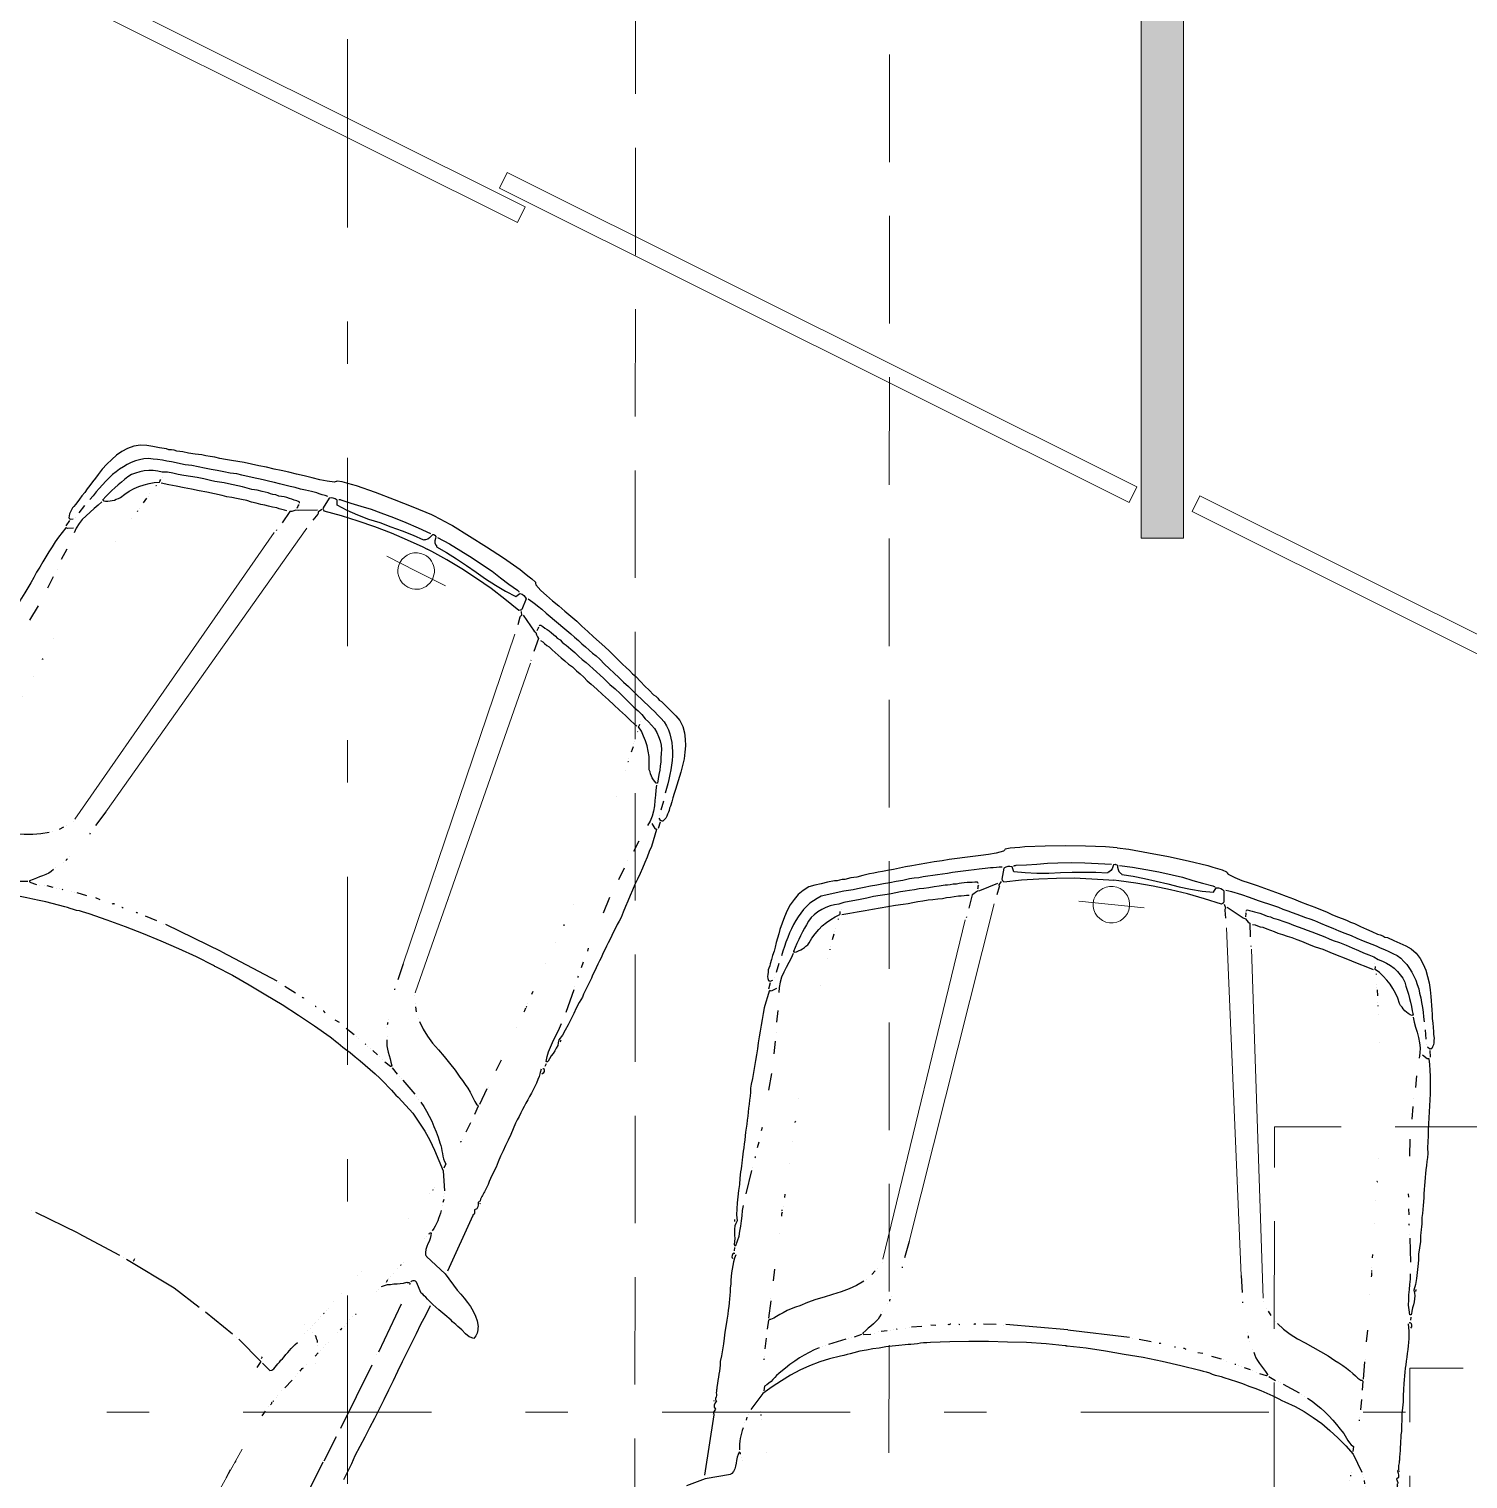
# Model space of a CAD drawing. Header units: metres. Extents: x -45 to 1930, y -347 to 488.
# Drawn here: x -19.205 to -15.806, y -29.764 to -26.34 of the extents above; entities that cross this region are included whole.
import ezdxf

# ---------------------------------------------------------------- set-up
doc = ezdxf.new("R2010")
doc.units = ezdxf.units.M
doc.linetypes.add('ČERCHOVANÁ', pattern=[25.4, 12.7, -6.35, 0, -6.35])
doc.linetypes.add('ČÁRKOVANÁ', pattern=[19.05, 12.7, -6.35])
for name, color, linetype in [('OSA', 7, 'ČERCHOVANÁ'), ('SRAFY', 3, 'Continuous'), ('zariz.predmety', 203, 'Continuous'), ('ZDIVO', 1, 'Continuous')]:
    doc.layers.add(name, color=color, linetype=linetype)

# ---------------------------------------------------------------- blocks, each defined once
blk = doc.blocks.new('BMW3-PUD')
at = {"lineweight": 0}
for p, q in [((1.0314, 0.4512), (0.2143, 0.3401)), ((0.9833, 0.3943), (0.17, 0.2757)), ((0.1432, 0.0776), (0.1432, 0)), ((0.1432, -0.0776), (0.1432, 0)), ((0.9833, -0.3943), (0.17, -0.2757)), ((1.0314, -0.4512), (0.2143, -0.3401))]:
    blk.add_line(p, q, dxfattribs=at)
for points in [[(1.5236, 0.7387), (1.5228, 0.7394), (1.5213, 0.7394), (1.5198, 0.7409), (1.519, 0.7424), (1.525, 0.7447), (1.5318, 0.7463), (1.5393, 0.7471), (1.546, 0.7472), (1.5528, 0.748), (1.5595, 0.7489), (1.5663, 0.7512), (1.5715, 0.7543), (1.5722, 0.7558), (1.573, 0.7573), (1.5737, 0.758), (1.5737, 0.758), (1.5902, 0.8161), (1.6115, 0.8584), (1.6159, 0.8704), (1.621, 0.8818), (1.6261, 0.8938), (1.632, 0.9044), (1.6386, 0.915), (1.6468, 0.9249), (1.6549, 0.934), (1.6653, 0.9416), (1.6691, 0.9432), (1.6728, 0.9447), (1.6765, 0.9462), (1.6803, 0.9471), (1.684, 0.9471), (1.6878, 0.9471), (1.6916, 0.9464), (1.6953, 0.9457), (1.697, 0.9345), (1.6948, 0.9232), (1.6905, 0.9111), (1.6876, 0.8991), (1.6855, 0.893), (1.684, 0.8878), (1.6833, 0.8825), (1.6811, 0.878), (1.6768, 0.8592), (1.6725, 0.8411), (1.6675, 0.823), (1.6625, 0.8057), (1.6603, 0.8004), (1.6588, 0.7951), (1.6574, 0.7906), (1.6567, 0.7861), (1.6382, 0.7648), (1.6375, 0.7618), (1.6382, 0.7588), (1.6398, 0.7558), (1.6413, 0.7536), (1.6413, 0.7536), (1.6428, 0.7529), (1.6436, 0.7521), (1.6436, 0.7521)], [(2.1315, 0.824), (2.121, 0.8239), (2.1105, 0.8238), (2.1, 0.8237), (2.0895, 0.8235), (2.079, 0.8226), (2.0685, 0.8218), (2.0437, 0.8222), (2.0189, 0.8227), (1.9942, 0.8224), (1.9694, 0.8228), (1.9446, 0.8225), (1.9198, 0.8222), (1.8951, 0.822), (1.8703, 0.8217), (1.8455, 0.8206), (1.8207, 0.8203), (1.796, 0.82), (1.7712, 0.8197), (1.7464, 0.8194), (1.7224, 0.8192), (1.6976, 0.8196), (1.6728, 0.8193)], [(0.0086, 0), (0.0085, 0.0275), (0.0125, 0.0749), (0.0164, 0.1222), (0.0218, 0.1696), (0.028, 0.217), (0.0309, 0.229), (0.033, 0.2403), (0.0351, 0.2516), (0.0388, 0.2629), (0.0402, 0.2637), (0.041, 0.2644), (0.0425, 0.266), (0.0439, 0.2667), (0.0498, 0.2833), (0.0548, 0.3006), (0.0591, 0.3187), (0.0634, 0.3376), (0.0677, 0.3556), (0.072, 0.3737), (0.0763, 0.3918), (0.0813, 0.4083), (0.0856, 0.4264), (0.0907, 0.4437), (0.0957, 0.4611), (0.1, 0.4784), (0.1043, 0.4927), (0.1087, 0.507), (0.113, 0.5206), (0.1173, 0.5342), (0.1202, 0.5455), (0.1231, 0.556), (0.1268, 0.5658), (0.1289, 0.5756), (0.1347, 0.5907), (0.1398, 0.605), (0.1434, 0.6186), (0.1485, 0.6322), (0.1491, 0.6389), (0.1513, 0.645), (0.1535, 0.6503), (0.1542, 0.6563), (0.1593, 0.6721), (0.1643, 0.6872), (0.1687, 0.7015), (0.1745, 0.7151), (0.1841, 0.728), (0.1953, 0.7386), (0.2079, 0.747), (0.2214, 0.7547), (0.2355, 0.7601), (0.2505, 0.7655), (0.2662, 0.7695), (0.282, 0.7727), (0.2924, 0.7743), (0.3029, 0.7767), (0.3134, 0.7783), (0.3239, 0.7799), (0.3337, 0.7815), (0.3442, 0.7839), (0.3539, 0.7855), (0.3644, 0.7872), (0.3696, 0.788), (0.3749, 0.7895), (0.3794, 0.7904), (0.3846, 0.7904), (0.3899, 0.7905), (0.3951, 0.7905), (0.3997, 0.7891), (0.4042, 0.7876), (0.4049, 0.7869), (0.4049, 0.7861), (0.405, 0.7846), (0.4057, 0.7832), (0.402, 0.7771)], [(0.421, 0.7668), (0.4283, 0.7789), (0.4283, 0.7804), (0.4283, 0.7812), (0.4283, 0.7827), (0.429, 0.7834), (0.4425, 0.7859), (0.456, 0.7883), (0.4695, 0.7907), (0.483, 0.7916), (0.4972, 0.7933), (0.5107, 0.7942), (0.525, 0.7951), (0.5392, 0.796), (0.5535, 0.7969), (0.5678, 0.7971), (0.582, 0.798), (0.5955, 0.7989), (0.6098, 0.7998), (0.624, 0.8008), (0.6383, 0.8017), (0.6518, 0.8034), (0.6615, 0.8035), (0.6706, 0.8028), (0.6803, 0.803), (0.6901, 0.8031), (0.6991, 0.8032), (0.7089, 0.8033), (0.7186, 0.8034), (0.7276, 0.8035), (0.7374, 0.8036), (0.7471, 0.8038), (0.7562, 0.8046), (0.7659, 0.8047), (0.7749, 0.8048), (0.7847, 0.8049), (0.7937, 0.8051), (0.8035, 0.8052), (0.811, 0.806), (0.8185, 0.8061), (0.8252, 0.8062), (0.832, 0.8063), (0.8395, 0.8063), (0.8462, 0.8064), (0.853, 0.8065), (0.8605, 0.8074), (0.8755, 0.8068), (0.8905, 0.8062), (0.9048, 0.8071), (0.9198, 0.8073), (0.9341, 0.8075), (0.9484, 0.8069), (0.9626, 0.8063), (0.9762, 0.8035), (0.9829, 0.8058), (0.9889, 0.8074), (0.9964, 0.8075), (1.0032, 0.8068), (1.0107, 0.8061), (1.0182, 0.8047), (1.0257, 0.8041), (1.0325, 0.8042), (1.034, 0.8034), (1.0347, 0.8034), (1.0348, 0.8019), (1.0348, 0.8004), (1.0236, 0.7973), (1.0123, 0.7949), (1.0003, 0.794), (0.9883, 0.7931), (0.9756, 0.793), (0.9635, 0.7928), (0.9508, 0.7927), (0.9388, 0.7918)], [(0.8548, 0.7818), (0.911, 0.7892)], [(0.9784, 0.8088), (0.9776, 0.8088), (0.9761, 0.8087), (0.9754, 0.8087), (0.9739, 0.8087)], [(1.04, 0.8027), (1.0475, 0.8028)], [(1.0535, 0.8007), (1.0535, 0.8007), (1.0535, 0.8022), (1.0528, 0.8029), (1.0528, 0.8029), (1.055, 0.8052), (1.0587, 0.8067), (1.0625, 0.8068), (1.0663, 0.8046)], [(1.0566, 0.7984), (1.0648, 0.8), (1.0738, 0.8016), (1.0821, 0.8025), (1.0911, 0.8033), (1.1001, 0.8035), (1.1083, 0.8036), (1.1173, 0.8037), (1.1264, 0.803), (1.1354, 0.8031), (1.1444, 0.8025), (1.1534, 0.8026), (1.1617, 0.8019), (1.1707, 0.802), (1.1797, 0.8022), (1.1887, 0.8023), (1.1977, 0.8024), (1.212, 0.8033), (1.227, 0.8042), (1.2412, 0.8051), (1.2555, 0.8053), (1.269, 0.8055), (1.2833, 0.8064), (1.2975, 0.8073), (1.311, 0.809), (1.3193, 0.8083), (1.3268, 0.8084), (1.3335, 0.8085), (1.341, 0.8093), (1.3485, 0.8094), (1.356, 0.8103), (1.3636, 0.8104), (1.3718, 0.8104), (1.3756, 0.8105), (1.3786, 0.8105), (1.3816, 0.8106), (1.3853, 0.8106), (1.3883, 0.8099), (1.3914, 0.8099), (1.3951, 0.81), (1.3988, 0.8108), (1.4004, 0.8108), (1.4018, 0.8108), (1.4026, 0.8101), (1.4041, 0.8086), (1.4094, 0.8109), (1.4146, 0.8125), (1.4198, 0.8125), (1.4244, 0.8088), (1.4319, 0.8127), (1.4334, 0.8127), (1.4349, 0.812), (1.4356, 0.8112), (1.4379, 0.8112), (1.582, 0.8182)], [(1.4055, 0.8139), (1.4055, 0.8139), (1.4048, 0.8139), (1.4041, 0.8138), (1.4041, 0.8138)], [(1.4378, 0.8143), (1.4378, 0.8143)], [(1.9431, 0.8203), (1.9431, 0.8203)], [(0.0815, 0.2657), (0.0822, 0.2724), (0.0836, 0.2792), (0.085, 0.2868), (0.0857, 0.2928), (0.0885, 0.3056), (0.0921, 0.3191), (0.095, 0.3312), (0.0978, 0.344), (0.1007, 0.356), (0.1036, 0.3688), (0.1064, 0.3809), (0.1093, 0.3929), (0.1122, 0.4042), (0.115, 0.4162), (0.1179, 0.4268), (0.1208, 0.4381), (0.1236, 0.4487), (0.1265, 0.4592), (0.1286, 0.4697), (0.1315, 0.481), (0.1366, 0.4961), (0.1409, 0.5112), (0.1452, 0.5262), (0.1496, 0.5406), (0.1539, 0.5556), (0.1582, 0.5707), (0.1625, 0.585), (0.1676, 0.6001), (0.1705, 0.6106), (0.1734, 0.6212), (0.1763, 0.6317), (0.1799, 0.6423), (0.1828, 0.6528), (0.1864, 0.6634), (0.19, 0.6732), (0.1937, 0.6838), (0.1996, 0.6929), (0.2062, 0.7012), (0.2129, 0.7088), (0.2211, 0.7156), (0.2293, 0.7225), (0.2382, 0.7279), (0.2471, 0.7332), (0.2569, 0.7378), (0.2666, 0.7424), (0.277, 0.7456), (0.2875, 0.7495), (0.2987, 0.7526), (0.31, 0.7557), (0.3204, 0.7581), (0.3317, 0.7605), (0.3429, 0.7629)], [(0.335, 0.7358), (0.3462, 0.7396), (0.3574, 0.7443), (0.3693, 0.7489), (0.3813, 0.7536), (0.3933, 0.7575), (0.4053, 0.7599), (0.418, 0.7608), (0.43, 0.7602)], [(0.3616, 0.7676), (0.3833, 0.7716)], [(0.3961, 0.774), (0.3961, 0.774)], [(0.4095, 0.7832), (0.4245, 0.7856)], [(0.4721, 0.7584), (0.4999, 0.7588)], [(0.5255, 0.7568), (0.5255, 0.7568)], [(0.545, 0.757), (0.575, 0.7574)], [(0.6223, 0.7579), (0.6621, 0.7607)], [(0.7513, 0.767), (0.7588, 0.7686)], [(0.7866, 0.7712), (0.8001, 0.7736)], [(0.8211, 0.7761), (0.8211, 0.7761), (0.8226, 0.7761), (0.8233, 0.7761), (0.8241, 0.7769)], [(0.8473, 0.7794), (0.8473, 0.7794)], [(1.6856, 0.6955), (1.6802, 0.7007), (1.6749, 0.7059), (1.6711, 0.7127), (1.6665, 0.7186), (1.6627, 0.7253), (1.6588, 0.7313), (1.6543, 0.738), (1.6489, 0.7439), (1.6489, 0.7454), (1.6482, 0.7469), (1.6474, 0.7484), (1.6474, 0.7492), (1.6474, 0.7507), (1.6481, 0.7514), (1.6496, 0.7529), (1.6503, 0.7537)], [(1.7014, 0.7558), (1.8267, 0.7596)], [(1.8327, 0.7574), (1.8327, 0.7574)], [(1.8612, 0.76), (2.0279, 0.762)], [(2.1135, 0.7622), (2.0489, 0.7622)], [(2.1173, 0.7608), (2.1961, 0.7617)], [(0.126, 0.318), (0.126, 0.318), (0.1244, 0.3188), (0.1237, 0.3195), (0.1229, 0.3202), (0.1236, 0.3262), (0.125, 0.3323), (0.1257, 0.3383), (0.1264, 0.3443), (0.1278, 0.3511), (0.1292, 0.3571), (0.1307, 0.3631), (0.1329, 0.3691), (0.1335, 0.3767), (0.1357, 0.3835), (0.1371, 0.3895), (0.1378, 0.3955), (0.1414, 0.4091), (0.1442, 0.4211), (0.1478, 0.4332), (0.1507, 0.4445), (0.1528, 0.4558), (0.1557, 0.4663), (0.1586, 0.4776), (0.1615, 0.4881), (0.1643, 0.4987), (0.1672, 0.5092), (0.1708, 0.5198), (0.1737, 0.5296), (0.1773, 0.5454), (0.1816, 0.5612), (0.1867, 0.5763), (0.1918, 0.5914), (0.1954, 0.6042), (0.199, 0.617), (0.2026, 0.6291), (0.2077, 0.6404), (0.2106, 0.6509), (0.2142, 0.6607), (0.2186, 0.6705), (0.2245, 0.6796), (0.2311, 0.688), (0.2386, 0.6956), (0.246, 0.7024), (0.255, 0.7078), (0.2639, 0.7116), (0.2729, 0.7155), (0.2818, 0.7194), (0.2916, 0.7232), (0.3005, 0.7263), (0.3103, 0.7295), (0.32, 0.7326), (0.3297, 0.7357), (0.3305, 0.7357), (0.3305, 0.7342), (0.3305, 0.7335), (0.3312, 0.7327), (0.3298, 0.7282), (0.3276, 0.7237), (0.3247, 0.7191), (0.3217, 0.7153), (0.318, 0.7108), (0.3143, 0.7077), (0.3106, 0.7039), (0.3061, 0.7009), (0.2942, 0.6955), (0.283, 0.6893), (0.2725, 0.6817), (0.2629, 0.6741), (0.254, 0.665), (0.2458, 0.6558), (0.2384, 0.646), (0.2318, 0.6354), (0.2303, 0.6354), (0.2288, 0.6354), (0.2273, 0.6354), (0.225, 0.6353)], [(1.1907, 0), (1.1907, 0.0026), (1.1909, 0.0476), (1.1927, 0.0935), (1.1959, 0.1386), (1.1991, 0.1836), (1.2038, 0.2295), (1.2093, 0.2746), (1.2155, 0.3197), (1.2169, 0.328), (1.2183, 0.3356), (1.2197, 0.3431), (1.2219, 0.3499), (1.2233, 0.3574), (1.2247, 0.3649), (1.2254, 0.3717), (1.2268, 0.3785), (1.2304, 0.3935), (1.2332, 0.4086), (1.2368, 0.4236), (1.2411, 0.4387), (1.2447, 0.4538), (1.249, 0.4681), (1.2533, 0.4831), (1.2584, 0.4975), (1.2613, 0.5058), (1.2642, 0.5126), (1.2671, 0.5201), (1.2693, 0.5276), (1.278, 0.5525), (1.2875, 0.5752), (1.2993, 0.5978), (1.3118, 0.6198), (1.3258, 0.6402), (1.3413, 0.6607), (1.3583, 0.6811), (1.3761, 0.7009), (1.4164, 0.7254)], [(1.4224, 0.7277), (1.4224, 0.7277)], [(1.4291, 0.73), (1.4291, 0.73)], [(1.4351, 0.7331), (1.4426, 0.734)], [(1.4485, 0.7363), (1.4485, 0.7363)], [(1.4613, 0.7394), (1.468, 0.741), (1.474, 0.7418), (1.4807, 0.7427), (1.4867, 0.7435), (1.4935, 0.7436), (1.5003, 0.7437), (1.507, 0.743), (1.5138, 0.7423)], [(1.5312, 0.735), (1.5312, 0.735)], [(1.5379, 0.7336), (1.5379, 0.7336)], [(0.6742, 0.6895), (0.6742, 0.6895)], [(0.7282, 0.6901), (0.7282, 0.6901), (0.7297, 0.6909), (0.7305, 0.6917), (0.7312, 0.6917)], [(0.7755, 0.6922), (0.7755, 0.6922)], [(0.8295, 0.6943), (0.8295, 0.6943)], [(0.9023, 0.6975), (0.9099, 0.6976)], [(0.9324, 0.6978), (0.9324, 0.6978)], [(0.9421, 0.6994), (0.9421, 0.6994), (0.9414, 0.7002), (0.9398, 0.7002), (0.9398, 0.7002)], [(0.9451, 0.6995), (0.9474, 0.7003), (0.9496, 0.7003), (0.9519, 0.7003), (0.9549, 0.7004)], [(0.9962, 0.7009), (0.9962, 0.7009)], [(1.081, 0.7041), (1.1088, 0.7044)], [(1.0873, 0.4909), (1.0991, 0.5068), (1.1094, 0.5235), (1.1182, 0.5416), (1.1262, 0.5612), (1.1343, 0.5801), (1.1423, 0.599), (1.1511, 0.6179), (1.1607, 0.6352), (1.165, 0.645), (1.1702, 0.6549), (1.1753, 0.664), (1.1812, 0.673), (1.1864, 0.6806), (1.1916, 0.6874), (1.196, 0.6935), (1.2004, 0.701), (1.2004, 0.7018), (1.2004, 0.7033), (1.2011, 0.704), (1.2019, 0.7056), (1.2236, 0.7066)], [(1.1515, 0.7057), (1.1515, 0.7057)], [(1.1561, 0.705), (1.1973, 0.7062)], [(1.2454, 0.7068), (1.2702, 0.7071)], [(1.2552, 0.58), (1.261, 0.5914), (1.2684, 0.602), (1.2758, 0.6133), (1.2832, 0.6239), (1.2921, 0.6338), (1.3009, 0.6444), (1.3106, 0.6543), (1.3202, 0.6642), (1.3247, 0.6687), (1.3299, 0.6733), (1.3351, 0.6771), (1.3403, 0.6809), (1.3455, 0.6847), (1.35, 0.6893), (1.3544, 0.6939), (1.3581, 0.6992), (1.3694, 0.6993)], [(1.2882, 0.7073), (1.2882, 0.7073)], [(1.2942, 0.7067), (1.2942, 0.7067), (1.2957, 0.7067), (1.2965, 0.7067), (1.2965, 0.7067)], [(1.4189, 0.7014), (1.4189, 0.7014)], [(1.4279, 0.7), (1.4279, 0.7), (1.4272, 0.7), (1.4257, 0.7), (1.4257, 0.7)], [(1.4377, 0.6971), (1.4377, 0.6971)], [(1.6102, 0.7157), (1.6102, 0.7157)], [(1.62, 0.7136), (1.62, 0.7136), (1.6193, 0.7135), (1.6178, 0.7135), (1.6178, 0.7135)], [(1.6291, 0.7107), (1.6291, 0.7107)], [(1.6449, 0.7063), (1.6449, 0.7063)], [(1.6532, 0.7042), (1.6532, 0.7042)], [(1.6607, 0.7028), (1.6607, 0.7028)], [(1.6645, 0.7013), (1.672, 0.7014)], [(1.6954, 0.6927), (1.6954, 0.6927)], [(1.7014, 0.6905), (1.7014, 0.6905)], [(0.3157, 0.6507), (0.3157, 0.6507), (0.3165, 0.6507), (0.3172, 0.6507), (0.3172, 0.6507)], [(0.3374, 0.6547), (0.3374, 0.6547)], [(0.4027, 0.6637), (0.4027, 0.6637)], [(1.5138, 0.6793), (1.5138, 0.6793)], [(1.7714, 0.6703), (1.7714, 0.6703), (1.7714, 0.6711), (1.7707, 0.6718), (1.7707, 0.6718)], [(1.7798, 0.6666), (1.7798, 0.6666)], [(1.7895, 0.6653), (1.7895, 0.6653)], [(1.8001, 0.6616), (1.8001, 0.6616)], [(1.8084, 0.6595), (1.8084, 0.6595)], [(1.8204, 0.6551), (1.8197, 0.6559), (1.8189, 0.6566), (1.8167, 0.6566), (1.8152, 0.6573)], [(1.8302, 0.6522), (1.8302, 0.6522)], [(0.1558, 0.3364), (0.1564, 0.3424), (0.1579, 0.3484), (0.1593, 0.3552), (0.16, 0.3612), (0.1629, 0.371), (0.165, 0.3801), (0.1672, 0.3891), (0.17, 0.3981), (0.1721, 0.4094), (0.175, 0.4207), (0.1771, 0.432), (0.1807, 0.4441), (0.1836, 0.4554), (0.1865, 0.4667), (0.1901, 0.478), (0.193, 0.4893), (0.1973, 0.5073), (0.2023, 0.5247), (0.2073, 0.5428), (0.2124, 0.5601), (0.2175, 0.5774), (0.2225, 0.5955), (0.2276, 0.6128), (0.2326, 0.6309)], [(0.219, 0.633), (0.219, 0.633)], [(0.2423, 0.6385), (0.2423, 0.6385), (0.243, 0.6386), (0.2438, 0.6386), (0.2438, 0.6386)], [(0.267, 0.6433), (0.267, 0.6433)], [(0.273, 0.6434), (0.273, 0.6434)], [(0.2797, 0.645), (0.2932, 0.6474)], [(0.309, 0.6491), (0.309, 0.6491)], [(1.6742, 0.6368), (1.6742, 0.6368)], [(1.6885, 0.634), (1.6885, 0.634)], [(1.7428, 0.6189), (1.7428, 0.6189)], [(1.8585, 0.6083), (1.8615, 0.6113), (1.8645, 0.6143), (1.8682, 0.6181), (1.8719, 0.6204)], [(1.8604, 0.6436), (1.8604, 0.6436)], [(1.8679, 0.6414), (1.8679, 0.6414)], [(1.8755, 0.6385), (1.8755, 0.6385)], [(1.8786, 0.625), (1.8786, 0.625)], [(1.8845, 0.6364), (1.8845, 0.6364)], [(1.9033, 0.6306), (1.8928, 0.6334)], [(1.9182, 0.639), (1.9182, 0.639)], [(1.9305, 0.6211), (1.9305, 0.6211)], [(1.9508, 0.6154), (1.9478, 0.6161), (1.9456, 0.6161), (1.9425, 0.6168), (1.9403, 0.619)], [(1.7684, 0.6117), (1.7684, 0.6117)], [(1.788, 0.6074), (1.788, 0.6074)], [(1.794, 0.6052), (1.794, 0.6052)], [(1.8046, 0.6031), (1.8046, 0.6031), (1.8038, 0.6031), (1.8023, 0.6031), (1.8023, 0.6031)], [(1.8143, 0.6002), (1.8143, 0.6002)], [(1.8234, 0.5981), (1.8234, 0.5981)], [(1.8309, 0.5952), (1.8309, 0.5952)], [(1.8347, 0.5937), (1.8347, 0.5937)], [(1.8422, 0.5923), (1.8422, 0.5923)], [(1.8498, 0.5909), (1.8498, 0.5909)], [(1.8556, 0.6007), (1.8556, 0.6007)], [(1.8573, 0.588), (1.8573, 0.588)], [(1.8664, 0.5851), (1.8664, 0.5851)], [(1.9591, 0.6125), (1.9591, 0.6125)], [(1.9681, 0.6111), (1.9681, 0.6111)], [(2.0021, 0.601), (1.978, 0.6082)], [(2.0111, 0.5981), (2.0111, 0.5981)], [(2.0269, 0.5945), (2.0269, 0.5945)], [(2.0322, 0.5931), (2.0322, 0.5931)], [(2.0435, 0.5902), (2.0435, 0.5902), (2.0427, 0.5909), (2.0412, 0.5917), (2.0412, 0.5917)], [(2.0465, 0.5895), (2.048, 0.5895), (2.0495, 0.5895), (2.051, 0.5895), (2.0533, 0.5896)], [(2.0593, 0.5874), (2.0593, 0.5874)], [(2.0856, 0.5832), (2.0721, 0.5853)], [(1.2281, 0.5189), (1.2449, 0.5589)], [(1.2471, 0.5649), (1.2471, 0.5649)], [(1.2522, 0.5725), (1.2522, 0.5725)], [(1.8477, 0.5743), (1.8477, 0.5743)], [(1.9744, 0.5278), (1.9816, 0.5512), (1.9786, 0.5549), (1.974, 0.5571), (1.9695, 0.5585), (1.9643, 0.56), (1.959, 0.5607), (1.9537, 0.5621), (1.9484, 0.5628), (1.9439, 0.565), (1.9379, 0.5664), (1.9311, 0.5678), (1.9251, 0.5693), (1.9183, 0.5707), (1.9123, 0.5721), (1.9055, 0.5743), (1.8995, 0.5765), (1.8934, 0.5794)], [(2.2081, 0.5764), (2.2096, 0.5764), (2.2103, 0.5764), (2.2118, 0.5764), (2.2133, 0.5765)], [(2.2268, 0.5766), (2.2268, 0.5766)], [(2.2336, 0.5745), (2.2547, 0.5747)], [(1.949, 0.4517), (1.9722, 0.5225), (1.9895, 0.5205)], [(1.961, 0.5201), (1.9625, 0.5202), (1.964, 0.5202), (1.9647, 0.5202), (1.967, 0.5202)], [(1.0821, 0.4849), (1.0821, 0.4849)], [(1.1607, 0.4423), (1.1674, 0.4453), (1.1734, 0.4484), (1.1794, 0.453), (1.1853, 0.4583), (1.1912, 0.4636), (1.1972, 0.469), (1.2031, 0.4743), (1.2098, 0.4804), (1.2106, 0.4804), (1.2113, 0.4797), (1.2121, 0.4789), (1.2128, 0.4782), (1.21, 0.4616)], [(1.2135, 0.4834), (1.2216, 0.5001)], [(1.2237, 0.5068), (1.2237, 0.5068)], [(1.2259, 0.5129), (1.2259, 0.5129)], [(1.0382, 0.4528), (1.0382, 0.4528)], [(1.0546, 0.4627), (1.0546, 0.4627)], [(1.0605, 0.4666), (1.0702, 0.4735)], [(1.2079, 0.4541), (1.2079, 0.4541)], [(0.7998, 0.4222), (0.7998, 0.4222)], [(1.1166, 0.4229), (1.1166, 0.4229)], [(1.1234, 0.4253), (1.1249, 0.4253), (1.1264, 0.4261), (1.1271, 0.4261), (1.1286, 0.4261)], [(1.1353, 0.4292), (1.1353, 0.4292)], [(1.154, 0.4392), (1.154, 0.4392)], [(1.197, 0.4164), (1.197, 0.4164)], [(1.1985, 0.4239), (1.202, 0.4382)], [(1.2035, 0.445), (1.2035, 0.445)], [(1.9277, 0.353), (1.9447, 0.4328)], [(1.9476, 0.4441), (1.9476, 0.4441)], [(0.9833, 0.3943), (1.023, 0.4008)], [(1.0448, 0.4041), (1.0448, 0.4041), (1.0463, 0.4041), (1.047, 0.4041), (1.047, 0.4041)], [(1.1877, 0.381), (1.1877, 0.381)], [(1.1927, 0.4006), (1.1927, 0.4006), (1.1927, 0.4021), (1.1927, 0.4028), (1.1927, 0.4028)], [(1.1949, 0.4089), (1.1949, 0.4089)], [(0.7644, 0.3677), (0.7644, 0.3677)], [(1.1799, 0.3441), (1.1841, 0.3675)], [(1.1855, 0.3735), (1.1855, 0.3735)], [(0.1212, 0.2729), (0.1425, 0.313), (0.144, 0.3182), (0.1477, 0.322), (0.1514, 0.3258), (0.1536, 0.3296), (0.1858, 0.3338)], [(0.1297, 0.3173), (0.132, 0.3181), (0.1342, 0.3181), (0.1372, 0.3181), (0.1395, 0.3182)], [(0.2068, 0.3378), (0.2068, 0.3378), (0.2075, 0.3378), (0.2083, 0.3378), (0.2083, 0.3378)], [(0.2143, 0.3401), (0.2143, 0.3401)], [(1.1743, 0.311), (1.1749, 0.323)], [(1.9018, 0.1297), (1.9108, 0.2612), (1.9249, 0.3342)], [(0.17, 0.2757), (0.17, 0.2757)], [(1.1679, 0.2764), (1.1679, 0.2779), (1.1687, 0.2794), (1.1694, 0.2802), (1.1694, 0.2824)], [(0.0477, 0), (0.0479, 0.001), (0.0493, 0.0047), (0.0538, 0.0055), (0.0591, 0.0071), (0.0635, 0.0094), (0.0673, 0.014), (0.068, 0.0155), (0.0687, 0.0162), (0.0702, 0.017), (0.0702, 0.017), (0.0714, 0.044), (0.0741, 0.0718), (0.0775, 0.0997), (0.0809, 0.1275), (0.0851, 0.1546), (0.0878, 0.1824), (0.0897, 0.2102), (0.0894, 0.2372), (0.0788, 0.2424), (0.078, 0.2476), (0.0787, 0.2529), (0.0809, 0.2574), (0.0838, 0.2612), (0.1101, 0.2638), (0.1116, 0.263), (0.1131, 0.2623), (0.1139, 0.2608), (0.1154, 0.2586), (0.1069, 0.2172), (0.0998, 0.1765), (0.0943, 0.1352), (0.0896, 0.0938), (0.0871, 0.0525), (0.0853, 0.0119), (0.085, 0)], [(0.1153, 0.2646), (0.1235, 0.2692), (0.1243, 0.2692), (0.1258, 0.2684), (0.1273, 0.2677), (0.1288, 0.2677), (0.1475, 0.2717)], [(1.1667, 0.2546), (1.1667, 0.2546), (1.1667, 0.2561), (1.1667, 0.2568), (1.1666, 0.2576)], [(0.0493, 0.0092), (0.0504, 0.0408), (0.0523, 0.0724), (0.0549, 0.1039), (0.059, 0.1355), (0.0617, 0.1603), (0.0667, 0.1851), (0.0709, 0.2092), (0.0744, 0.2341), (0.0751, 0.2356), (0.0759, 0.2378), (0.0766, 0.2386), (0.0766, 0.2393)], [(1.1619, 0.2177), (1.1619, 0.2193), (1.1619, 0.22), (1.1618, 0.2215), (1.1626, 0.2222)], [(1.1572, 0.1696), (1.1598, 0.199)], [(1.153, 0), (1.1552, 0.1471)], [(1.1574, 0.1531), (1.1574, 0.1531)], [(1.8926, 0.1461), (1.8941, 0.1461), (1.8956, 0.1462), (1.8964, 0.1462), (1.8986, 0.1462)], [(1.8992, 0), (1.9005, 0.1109)], [(1.9004, 0.1222), (1.9004, 0.1222)], [(1.8987, 0.0535), (1.8987, 0.0535)], [(1.8988, 0.0588), (1.8988, 0.0588)], [(0.0086, 0), (0.0085, -0.0275), (0.0125, -0.0749), (0.0164, -0.1222), (0.0218, -0.1696), (0.028, -0.217), (0.0309, -0.229), (0.033, -0.2403), (0.0351, -0.2516), (0.0388, -0.2629), (0.0402, -0.2637), (0.041, -0.2644), (0.0425, -0.266), (0.0439, -0.2667), (0.0498, -0.2833), (0.0548, -0.3006), (0.0591, -0.3187), (0.0634, -0.3376), (0.0677, -0.3556), (0.072, -0.3737), (0.0763, -0.3918), (0.0813, -0.4083), (0.0856, -0.4264), (0.0907, -0.4437), (0.0957, -0.4611), (0.1, -0.4784), (0.1043, -0.4927), (0.1087, -0.507), (0.113, -0.5206), (0.1173, -0.5342), (0.1202, -0.5455), (0.1231, -0.556), (0.1268, -0.5658), (0.1289, -0.5756), (0.1347, -0.5907), (0.1398, -0.605), (0.1434, -0.6186), (0.1485, -0.6322), (0.1491, -0.6389), (0.1513, -0.645), (0.1535, -0.6503), (0.1542, -0.6563), (0.1593, -0.6721), (0.1643, -0.6872), (0.1687, -0.7015), (0.1745, -0.7151), (0.1841, -0.728), (0.1953, -0.7386), (0.2079, -0.747), (0.2214, -0.7547), (0.2355, -0.7601), (0.2505, -0.7655), (0.2662, -0.7695), (0.282, -0.7727), (0.2924, -0.7743), (0.3029, -0.7767), (0.3134, -0.7783), (0.3239, -0.7799), (0.3337, -0.7815), (0.3442, -0.7839), (0.3539, -0.7855), (0.3644, -0.7872), (0.3696, -0.788), (0.3749, -0.7895), (0.3794, -0.7904), (0.3846, -0.7904), (0.3899, -0.7905), (0.3951, -0.7905), (0.3997, -0.7891), (0.4042, -0.7876), (0.4049, -0.7869), (0.4049, -0.7861), (0.405, -0.7846), (0.4057, -0.7832), (0.402, -0.7771)], [(1.153, 0), (1.1552, -0.1471)], [(1.1907, 0), (1.1907, -0.0026), (1.1909, -0.0476), (1.1927, -0.0935), (1.1959, -0.1386), (1.1991, -0.1836), (1.2038, -0.2295), (1.2093, -0.2746), (1.2155, -0.3197), (1.2169, -0.328), (1.2183, -0.3356), (1.2197, -0.3431), (1.2219, -0.3499), (1.2233, -0.3574), (1.2247, -0.3649), (1.2254, -0.3717), (1.2268, -0.3785), (1.2304, -0.3935), (1.2332, -0.4086), (1.2368, -0.4236), (1.2411, -0.4387), (1.2447, -0.4538), (1.249, -0.4681), (1.2533, -0.4831), (1.2584, -0.4975), (1.2613, -0.5058), (1.2642, -0.5126), (1.2671, -0.5201), (1.2693, -0.5276), (1.278, -0.5525), (1.2875, -0.5752), (1.2993, -0.5978), (1.3118, -0.6198), (1.3258, -0.6402), (1.3413, -0.6607), (1.3583, -0.6811), (1.3761, -0.7009), (1.4164, -0.7254)], [(0.0477, 0), (0.0479, -0.001), (0.0493, -0.0047), (0.0538, -0.0055), (0.0591, -0.0071), (0.0635, -0.0094), (0.0673, -0.014), (0.068, -0.0155), (0.0687, -0.0162), (0.0702, -0.017), (0.0702, -0.017), (0.0714, -0.044), (0.0741, -0.0718), (0.0775, -0.0997), (0.0809, -0.1275), (0.0851, -0.1546), (0.0878, -0.1824), (0.0897, -0.2102), (0.0894, -0.2372), (0.0788, -0.2424), (0.078, -0.2476), (0.0787, -0.2529), (0.0809, -0.2574), (0.0838, -0.2612), (0.1101, -0.2638), (0.1116, -0.263), (0.1131, -0.2623), (0.1139, -0.2608), (0.1154, -0.2586), (0.1069, -0.2172), (0.0998, -0.1765), (0.0943, -0.1352), (0.0896, -0.0938), (0.0871, -0.0525), (0.0853, -0.0119), (0.085, 0)], [(0.0493, -0.0092), (0.0504, -0.0408), (0.0523, -0.0724), (0.0549, -0.1039), (0.059, -0.1355), (0.0617, -0.1603), (0.0667, -0.1851), (0.0709, -0.2092), (0.0744, -0.2341), (0.0751, -0.2356), (0.0759, -0.2378), (0.0766, -0.2386), (0.0766, -0.2393)], [(1.8992, 0), (1.9005, -0.1109)], [(1.8987, -0.0535), (1.8987, -0.0535)], [(1.8988, -0.0588), (1.8988, -0.0588)], [(1.9004, -0.1222), (1.9004, -0.1222)], [(1.1572, -0.1696), (1.1598, -0.199)], [(1.1574, -0.1531), (1.1574, -0.1531)], [(1.1619, -0.2177), (1.1619, -0.2193), (1.1619, -0.22), (1.1618, -0.2215), (1.1626, -0.2222)], [(0.0815, -0.2657), (0.0822, -0.2724), (0.0836, -0.2792), (0.085, -0.2868), (0.0857, -0.2928), (0.0885, -0.3056), (0.0921, -0.3191), (0.095, -0.3312), (0.0978, -0.344), (0.1007, -0.356), (0.1036, -0.3688), (0.1064, -0.3809), (0.1093, -0.3929), (0.1122, -0.4042), (0.115, -0.4162), (0.1179, -0.4268), (0.1208, -0.4381), (0.1236, -0.4487), (0.1265, -0.4592), (0.1286, -0.4697), (0.1315, -0.481), (0.1366, -0.4961), (0.1409, -0.5112), (0.1452, -0.5262), (0.1496, -0.5406), (0.1539, -0.5556), (0.1582, -0.5707), (0.1625, -0.585), (0.1676, -0.6001), (0.1705, -0.6106), (0.1734, -0.6212), (0.1763, -0.6317), (0.1799, -0.6423), (0.1828, -0.6528), (0.1864, -0.6634), (0.19, -0.6732), (0.1937, -0.6838), (0.1996, -0.6929), (0.2062, -0.7012), (0.2129, -0.7088), (0.2211, -0.7156), (0.2293, -0.7225), (0.2382, -0.7279), (0.2471, -0.7332), (0.2569, -0.7378), (0.2666, -0.7424), (0.277, -0.7456), (0.2875, -0.7495), (0.2987, -0.7526), (0.31, -0.7557), (0.3204, -0.7581), (0.3317, -0.7605), (0.3429, -0.7629)], [(0.1153, -0.2646), (0.1235, -0.2692), (0.1243, -0.2692), (0.1258, -0.2684), (0.1273, -0.2677), (0.1288, -0.2677), (0.1475, -0.2717)], [(0.1212, -0.2729), (0.1425, -0.313), (0.144, -0.3182), (0.1477, -0.322), (0.1514, -0.3258), (0.1536, -0.3296), (0.1858, -0.3338)], [(1.1667, -0.2546), (1.1667, -0.2546), (1.1667, -0.2561), (1.1667, -0.2568), (1.1666, -0.2576)], [(0.17, -0.2757), (0.17, -0.2757)], [(1.1679, -0.2764), (1.1679, -0.2779), (1.1687, -0.2794), (1.1694, -0.2802), (1.1694, -0.2824)], [(0.126, -0.318), (0.126, -0.318), (0.1244, -0.3188), (0.1237, -0.3195), (0.1229, -0.3202), (0.1236, -0.3262), (0.125, -0.3323), (0.1257, -0.3383), (0.1264, -0.3443), (0.1278, -0.3511), (0.1292, -0.3571), (0.1307, -0.3631), (0.1329, -0.3691), (0.1335, -0.3767), (0.1357, -0.3835), (0.1371, -0.3895), (0.1378, -0.3955), (0.1414, -0.4091), (0.1442, -0.4211), (0.1478, -0.4332), (0.1507, -0.4445), (0.1528, -0.4558), (0.1557, -0.4663), (0.1586, -0.4776), (0.1615, -0.4881), (0.1643, -0.4987), (0.1672, -0.5092), (0.1708, -0.5198), (0.1737, -0.5296), (0.1773, -0.5454), (0.1816, -0.5612), (0.1867, -0.5763), (0.1918, -0.5914), (0.1954, -0.6042), (0.199, -0.617), (0.2026, -0.6291), (0.2077, -0.6404), (0.2106, -0.6509), (0.2142, -0.6607), (0.2186, -0.6705), (0.2245, -0.6796), (0.2311, -0.688), (0.2386, -0.6956), (0.246, -0.7024), (0.255, -0.7078), (0.2639, -0.7116), (0.2729, -0.7155), (0.2818, -0.7194), (0.2916, -0.7232), (0.3005, -0.7263), (0.3103, -0.7295), (0.32, -0.7326), (0.3297, -0.7357), (0.3305, -0.7357), (0.3305, -0.7342), (0.3305, -0.7335), (0.3312, -0.7327), (0.3298, -0.7282), (0.3276, -0.7237), (0.3247, -0.7191), (0.3217, -0.7153), (0.318, -0.7108), (0.3143, -0.7077), (0.3106, -0.7039), (0.3061, -0.7009), (0.2942, -0.6955), (0.283, -0.6893), (0.2725, -0.6817), (0.2629, -0.6741), (0.254, -0.665), (0.2458, -0.6558), (0.2384, -0.646), (0.2318, -0.6354), (0.2303, -0.6354), (0.2288, -0.6354), (0.2273, -0.6354), (0.225, -0.6353)], [(0.1297, -0.3173), (0.132, -0.3181), (0.1342, -0.3181), (0.1372, -0.3181), (0.1395, -0.3182)], [(0.1558, -0.3364), (0.1564, -0.3424), (0.1579, -0.3484), (0.1593, -0.3552), (0.16, -0.3612), (0.1629, -0.371), (0.165, -0.3801), (0.1672, -0.3891), (0.17, -0.3981), (0.1721, -0.4094), (0.175, -0.4207), (0.1771, -0.432), (0.1807, -0.4441), (0.1836, -0.4554), (0.1865, -0.4667), (0.1901, -0.478), (0.193, -0.4893), (0.1973, -0.5073), (0.2023, -0.5247), (0.2073, -0.5428), (0.2124, -0.5601), (0.2175, -0.5774), (0.2225, -0.5955), (0.2276, -0.6128), (0.2326, -0.6309)], [(0.2068, -0.3378), (0.2068, -0.3378), (0.2075, -0.3378), (0.2083, -0.3378), (0.2083, -0.3378)], [(0.2143, -0.3401), (0.2143, -0.3401)], [(1.1743, -0.311), (1.1749, -0.323)], [(0.7644, -0.3677), (0.7644, -0.3677)], [(1.1799, -0.3441), (1.1841, -0.3675)], [(1.1855, -0.3735), (1.1855, -0.3735)], [(0.9833, -0.3943), (1.023, -0.4008)], [(1.0448, -0.4041), (1.0448, -0.4041), (1.0463, -0.4041), (1.047, -0.4041), (1.047, -0.4041)], [(1.1877, -0.381), (1.1877, -0.381)], [(1.1927, -0.4006), (1.1927, -0.4006), (1.1927, -0.4021), (1.1927, -0.4028), (1.1927, -0.4028)], [(1.1949, -0.4089), (1.1949, -0.4089)], [(0.7998, -0.4222), (0.7998, -0.4222)], [(1.1166, -0.4229), (1.1166, -0.4229)], [(1.1234, -0.4253), (1.1249, -0.4253), (1.1264, -0.4261), (1.1271, -0.4261), (1.1286, -0.4261)], [(1.1353, -0.4292), (1.1353, -0.4292)], [(1.154, -0.4392), (1.154, -0.4392)], [(1.1607, -0.4423), (1.1674, -0.4453), (1.1734, -0.4484), (1.1794, -0.453), (1.1853, -0.4583), (1.1912, -0.4636), (1.1972, -0.469), (1.2031, -0.4743), (1.2098, -0.4804), (1.2106, -0.4804), (1.2113, -0.4797), (1.2121, -0.4789), (1.2128, -0.4782), (1.21, -0.4616)], [(1.197, -0.4164), (1.197, -0.4164)], [(1.1985, -0.4239), (1.202, -0.4382)], [(1.2035, -0.445), (1.2035, -0.445)], [(1.0382, -0.4528), (1.0382, -0.4528)], [(1.0546, -0.4627), (1.0546, -0.4627)], [(1.0605, -0.4666), (1.0702, -0.4735)], [(1.2079, -0.4541), (1.2079, -0.4541)], [(1.0821, -0.4849), (1.0821, -0.4849)], [(1.0873, -0.4909), (1.0991, -0.5068), (1.1094, -0.5235), (1.1182, -0.5416), (1.1262, -0.5612), (1.1343, -0.5801), (1.1423, -0.599), (1.1511, -0.6179), (1.1607, -0.6352), (1.165, -0.645), (1.1702, -0.6549), (1.1753, -0.664), (1.1812, -0.673), (1.1864, -0.6806), (1.1916, -0.6874), (1.196, -0.6935), (1.2004, -0.701), (1.2004, -0.7018), (1.2004, -0.7033), (1.2011, -0.704), (1.2019, -0.7056), (1.2236, -0.7066)], [(1.2135, -0.4834), (1.2216, -0.5001)], [(1.2237, -0.5068), (1.2237, -0.5068)], [(1.2259, -0.5129), (1.2259, -0.5129)], [(1.2281, -0.5189), (1.2449, -0.5589)], [(1.2471, -0.5649), (1.2471, -0.5649)], [(1.2522, -0.5725), (1.2522, -0.5725)], [(1.2552, -0.58), (1.261, -0.5914), (1.2684, -0.602), (1.2758, -0.6133), (1.2832, -0.6239), (1.2921, -0.6338), (1.3009, -0.6444), (1.3106, -0.6543), (1.3202, -0.6642), (1.3247, -0.6687), (1.3299, -0.6733), (1.3351, -0.6771), (1.3403, -0.6809), (1.3455, -0.6847), (1.35, -0.6893), (1.3544, -0.6939), (1.3581, -0.6992), (1.3694, -0.6993)], [(0.219, -0.633), (0.219, -0.633)], [(0.2423, -0.6385), (0.2423, -0.6385), (0.243, -0.6386), (0.2438, -0.6386), (0.2438, -0.6386)], [(0.267, -0.6433), (0.267, -0.6433)], [(0.273, -0.6434), (0.273, -0.6434)], [(0.2797, -0.645), (0.2932, -0.6474)], [(0.309, -0.6491), (0.309, -0.6491)], [(0.3157, -0.6507), (0.3157, -0.6507), (0.3165, -0.6507), (0.3172, -0.6507), (0.3172, -0.6507)], [(0.3374, -0.6547), (0.3374, -0.6547)], [(0.4027, -0.6637), (0.4027, -0.6637)], [(1.5138, -0.6793), (1.5138, -0.6793)], [(0.6742, -0.6895), (0.6742, -0.6895)], [(0.7282, -0.6901), (0.7282, -0.6901), (0.7297, -0.6909), (0.7305, -0.6917), (0.7312, -0.6917)], [(0.7755, -0.6922), (0.7755, -0.6922)], [(0.8295, -0.6943), (0.8295, -0.6943)], [(0.9023, -0.6975), (0.9099, -0.6976)], [(0.9324, -0.6978), (0.9324, -0.6978)], [(0.9421, -0.6994), (0.9421, -0.6994), (0.9414, -0.7002), (0.9398, -0.7002), (0.9398, -0.7002)], [(0.9451, -0.6995), (0.9474, -0.7003), (0.9496, -0.7003), (0.9519, -0.7003), (0.9549, -0.7004)], [(0.9962, -0.7009), (0.9962, -0.7009)], [(1.081, -0.7041), (1.1088, -0.7044)], [(1.1515, -0.7057), (1.1515, -0.7057)], [(1.1561, -0.705), (1.1973, -0.7062)], [(1.2454, -0.7068), (1.2702, -0.7071)], [(1.2882, -0.7073), (1.2882, -0.7073)], [(1.2942, -0.7067), (1.2942, -0.7067), (1.2957, -0.7067), (1.2965, -0.7067), (1.2965, -0.7067)], [(1.4189, -0.7014), (1.4189, -0.7014)], [(1.4279, -0.7), (1.4279, -0.7), (1.4272, -0.7), (1.4257, -0.7), (1.4257, -0.7)], [(1.4377, -0.6971), (1.4377, -0.6971)], [(0.335, -0.7358), (0.3462, -0.7396), (0.3574, -0.7443), (0.3693, -0.7489), (0.3813, -0.7536), (0.3933, -0.7575), (0.4053, -0.7599), (0.418, -0.7608), (0.43, -0.7602)], [(1.4224, -0.7277), (1.4224, -0.7277)], [(1.4291, -0.73), (1.4291, -0.73)], [(1.4351, -0.7331), (1.4426, -0.734)], [(1.4485, -0.7363), (1.4485, -0.7363)], [(1.4613, -0.7394), (1.468, -0.741), (1.474, -0.7418), (1.4807, -0.7427), (1.4867, -0.7435), (1.4935, -0.7436), (1.5003, -0.7437), (1.507, -0.743), (1.5138, -0.7423)], [(1.5236, -0.7387), (1.5228, -0.7394), (1.5213, -0.7394), (1.5198, -0.7409), (1.519, -0.7424), (1.525, -0.7447), (1.5318, -0.7463), (1.5393, -0.7471), (1.546, -0.7472), (1.5528, -0.748), (1.5595, -0.7489), (1.5663, -0.7512), (1.5715, -0.7543), (1.5722, -0.7558), (1.573, -0.7573), (1.5737, -0.758), (1.5737, -0.758), (1.5902, -0.8161), (1.6115, -0.8584)], [(1.5312, -0.735), (1.5312, -0.735)], [(1.5379, -0.7336), (1.5379, -0.7336)], [(0.3616, -0.7676), (0.3833, -0.7716)], [(0.3961, -0.774), (0.3961, -0.774)], [(0.4095, -0.7832), (0.4245, -0.7856)], [(0.421, -0.7668), (0.4283, -0.7789), (0.4283, -0.7804), (0.4283, -0.7812), (0.4283, -0.7827), (0.429, -0.7834), (0.4425, -0.7859), (0.456, -0.7883), (0.4695, -0.7907), (0.483, -0.7916), (0.4972, -0.7933), (0.5107, -0.7942), (0.525, -0.7951), (0.5392, -0.796), (0.5535, -0.7969), (0.5678, -0.7971), (0.582, -0.798), (0.5955, -0.7989), (0.6098, -0.7998), (0.624, -0.8008), (0.6383, -0.8017), (0.6518, -0.8034), (0.6615, -0.8035), (0.6706, -0.8028), (0.6803, -0.803), (0.6901, -0.8031), (0.6991, -0.8032), (0.7089, -0.8033), (0.7186, -0.8034), (0.7276, -0.8035), (0.7374, -0.8036), (0.7471, -0.8038), (0.7562, -0.8046), (0.7659, -0.8047), (0.7749, -0.8048), (0.7847, -0.8049), (0.7937, -0.8051), (0.8035, -0.8052), (0.811, -0.806), (0.8185, -0.8061), (0.8252, -0.8062), (0.832, -0.8063), (0.8395, -0.8063), (0.8462, -0.8064), (0.853, -0.8065), (0.8605, -0.8074), (0.8755, -0.8068), (0.8905, -0.8062), (0.9048, -0.8071), (0.9198, -0.8073), (0.9341, -0.8075), (0.9484, -0.8069), (0.9626, -0.8063), (0.9762, -0.8035), (0.9829, -0.8058), (0.9889, -0.8074), (0.9964, -0.8075), (1.0032, -0.8068), (1.0107, -0.8061), (1.0182, -0.8047), (1.0257, -0.8041), (1.0325, -0.8042), (1.034, -0.8034), (1.0347, -0.8034), (1.0348, -0.8019), (1.0348, -0.8004), (1.0236, -0.7973), (1.0123, -0.7949), (1.0003, -0.794), (0.9883, -0.7931), (0.9756, -0.793), (0.9635, -0.7928), (0.9508, -0.7927), (0.9388, -0.7918)], [(0.4721, -0.7584), (0.4999, -0.7588)], [(0.5255, -0.7568), (0.5255, -0.7568)], [(0.545, -0.757), (0.575, -0.7574)], [(0.6223, -0.7579), (0.6621, -0.7607)], [(0.7513, -0.767), (0.7588, -0.7686)], [(0.7866, -0.7712), (0.8001, -0.7736)], [(0.8211, -0.7761), (0.8211, -0.7761), (0.8226, -0.7761), (0.8233, -0.7761), (0.8241, -0.7769)], [(0.8473, -0.7794), (0.8473, -0.7794)], [(0.8548, -0.7818), (0.911, -0.7892)], [(0.9784, -0.8088), (0.9776, -0.8088), (0.9761, -0.8087), (0.9754, -0.8087), (0.9739, -0.8087)], [(1.04, -0.8027), (1.0475, -0.8028)], [(1.0535, -0.8007), (1.0535, -0.8007), (1.0535, -0.8022), (1.0528, -0.8029), (1.0528, -0.8029), (1.055, -0.8052), (1.0587, -0.8067), (1.0625, -0.8068), (1.0663, -0.8046)], [(1.0566, -0.7984), (1.0648, -0.8), (1.0738, -0.8016), (1.0821, -0.8025), (1.0911, -0.8033), (1.1001, -0.8035), (1.1083, -0.8036), (1.1173, -0.8037), (1.1264, -0.803), (1.1354, -0.8031), (1.1444, -0.8025), (1.1534, -0.8026), (1.1617, -0.8019), (1.1707, -0.802), (1.1797, -0.8022), (1.1887, -0.8023), (1.1977, -0.8024), (1.212, -0.8033), (1.227, -0.8042), (1.2412, -0.8051), (1.2555, -0.8053), (1.269, -0.8055), (1.2833, -0.8064), (1.2975, -0.8073), (1.311, -0.809), (1.3193, -0.8083), (1.3268, -0.8084), (1.3335, -0.8085), (1.341, -0.8093), (1.3485, -0.8094), (1.356, -0.8103), (1.3636, -0.8104), (1.3718, -0.8104), (1.3756, -0.8105), (1.3786, -0.8105), (1.3816, -0.8106), (1.3853, -0.8106), (1.3883, -0.8099), (1.3914, -0.8099), (1.3951, -0.81), (1.3988, -0.8108), (1.4004, -0.8108), (1.4018, -0.8108), (1.4026, -0.8101), (1.4041, -0.8086), (1.4094, -0.8109), (1.4146, -0.8125), (1.4198, -0.8125), (1.4244, -0.8088), (1.4319, -0.8127), (1.4334, -0.8127), (1.4349, -0.812), (1.4356, -0.8112), (1.4379, -0.8112), (1.582, -0.8182)], [(1.4055, -0.8139), (1.4055, -0.8139), (1.4048, -0.8139), (1.4041, -0.8138), (1.4041, -0.8138)], [(1.4378, -0.8143), (1.4378, -0.8143)]]:
    blk.add_lwpolyline(points)
blk.add_lwpolyline([(2.1773, 0.5775), (2.4905, 0.5663), (2.7189, 0.5615), (2.9922, 0.561), (3.0454, 0.5676), (3.0447, 0.5676), (3.0432, 0.5676), (3.0424, 0.5668), (3.0409, 0.5668)], dxfattribs=at)
for start, end in [(0, 180), (180, 0)]:
    blk.add_arc((0.1432, 0), 0.0432, start, end, dxfattribs=at)

msp = doc.modelspace()

# ---------------------------------------------------------------- hatches: boundary and pattern name
at = {"layer": 'SRAFY', "linetype": 'Continuous', "lineweight": 0}
msp.add_hatch(color=256, dxfattribs=at).paths.add_polyline_path([(-16.577857, -26.007673), (-16.577857, -27.541943), (-16.477857, -27.541943), (-16.477857, -26.007673), (-14.902523, -26.007673), (-14.902471, -25.857673), (-17.172471, -25.857673), (-17.172523, -26.007673)])

# ---------------------------------------------------------------- linework, layer by layer
at = {"layer": 'OSA', "color": 253, "lineweight": 0, "ltscale": 0.035}
for p, q in [((-18.452857, -7.572646), (-18.452857, -35.004513)), ((-25.62195, -29.606209), (-10.748631, -29.606209))]:
    msp.add_line(p, q, dxfattribs=at)
at = {"layer": 'OSA', "linetype": 'Continuous', "lineweight": 0}
for points in [[(-19.520755, -26.0173), (-18.033255, -26.759487), (-18.051649, -26.796353), (-19.539149, -26.054165)], [(-18.07562, -26.678588), (-16.58812, -27.420776), (-16.606514, -27.457641), (-18.094014, -26.715453)], [(-16.439326, -27.44254), (-14.951826, -28.184728), (-14.97022, -28.221594), (-16.45772, -27.479406)]]:
    msp.add_lwpolyline(points, close=True, dxfattribs=at)
at = {"layer": 'zariz.predmety', "linetype": 'ČÁRKOVANÁ', "lineweight": 0, "ltscale": 0.02, "flags": 128}
for points in [[(-15.537368, -24.962466), (-14.302159, -24.962897), (-14.353742, -29.502879), (-15.943742, -29.502325), (-15.944666, -32.152325), (-21.214666, -32.150487), (-21.214122, -30.590487), (-19.494162, -30.591087), (-17.774122, -30.591687), (-17.773554, -28.961687), (-17.772159, -24.961687), (-16.537368, -24.962118), (-16.537368, -25.562292)], [(-14.902368, -25.562688), (-14.903543, -28.932688), (-16.263543, -28.932213), (-16.264035, -30.342213), (-16.114035, -30.342265), (-16.114345, -31.232265), (-16.264345, -31.232213), (-16.264555, -31.832213), (-18.786986, -31.831333), (-19.311665, -30.91115), (-17.174234, -30.911896), (-17.172368, -25.561896), (-16.537368, -25.562118)]]:
    msp.add_lwpolyline(points, dxfattribs=at)
at = {"layer": 'ZDIVO', "linetype": 'Continuous', "lineweight": 0}
for p, q in [((-16.577857, -26.007673), (-16.577857, -27.541943)), ((-16.477857, -26.007673), (-16.477857, -27.541943)), ((-16.477857, -27.541943), (-16.577857, -27.541943))]:
    msp.add_line(p, q, dxfattribs=at)

# ---------------------------------------------------------------- block references
at = {"linetype": 'Continuous', "lineweight": 0}
for p, rotation in [((-18.225646, -27.492232), 242.950200764068), ((-16.633848, -28.265101), 264.1401383064388)]:
    msp.add_blockref('BMW3-PUD', p, dxfattribs=dict(at, rotation=rotation))

doc.saveas('drawing.dxf')
